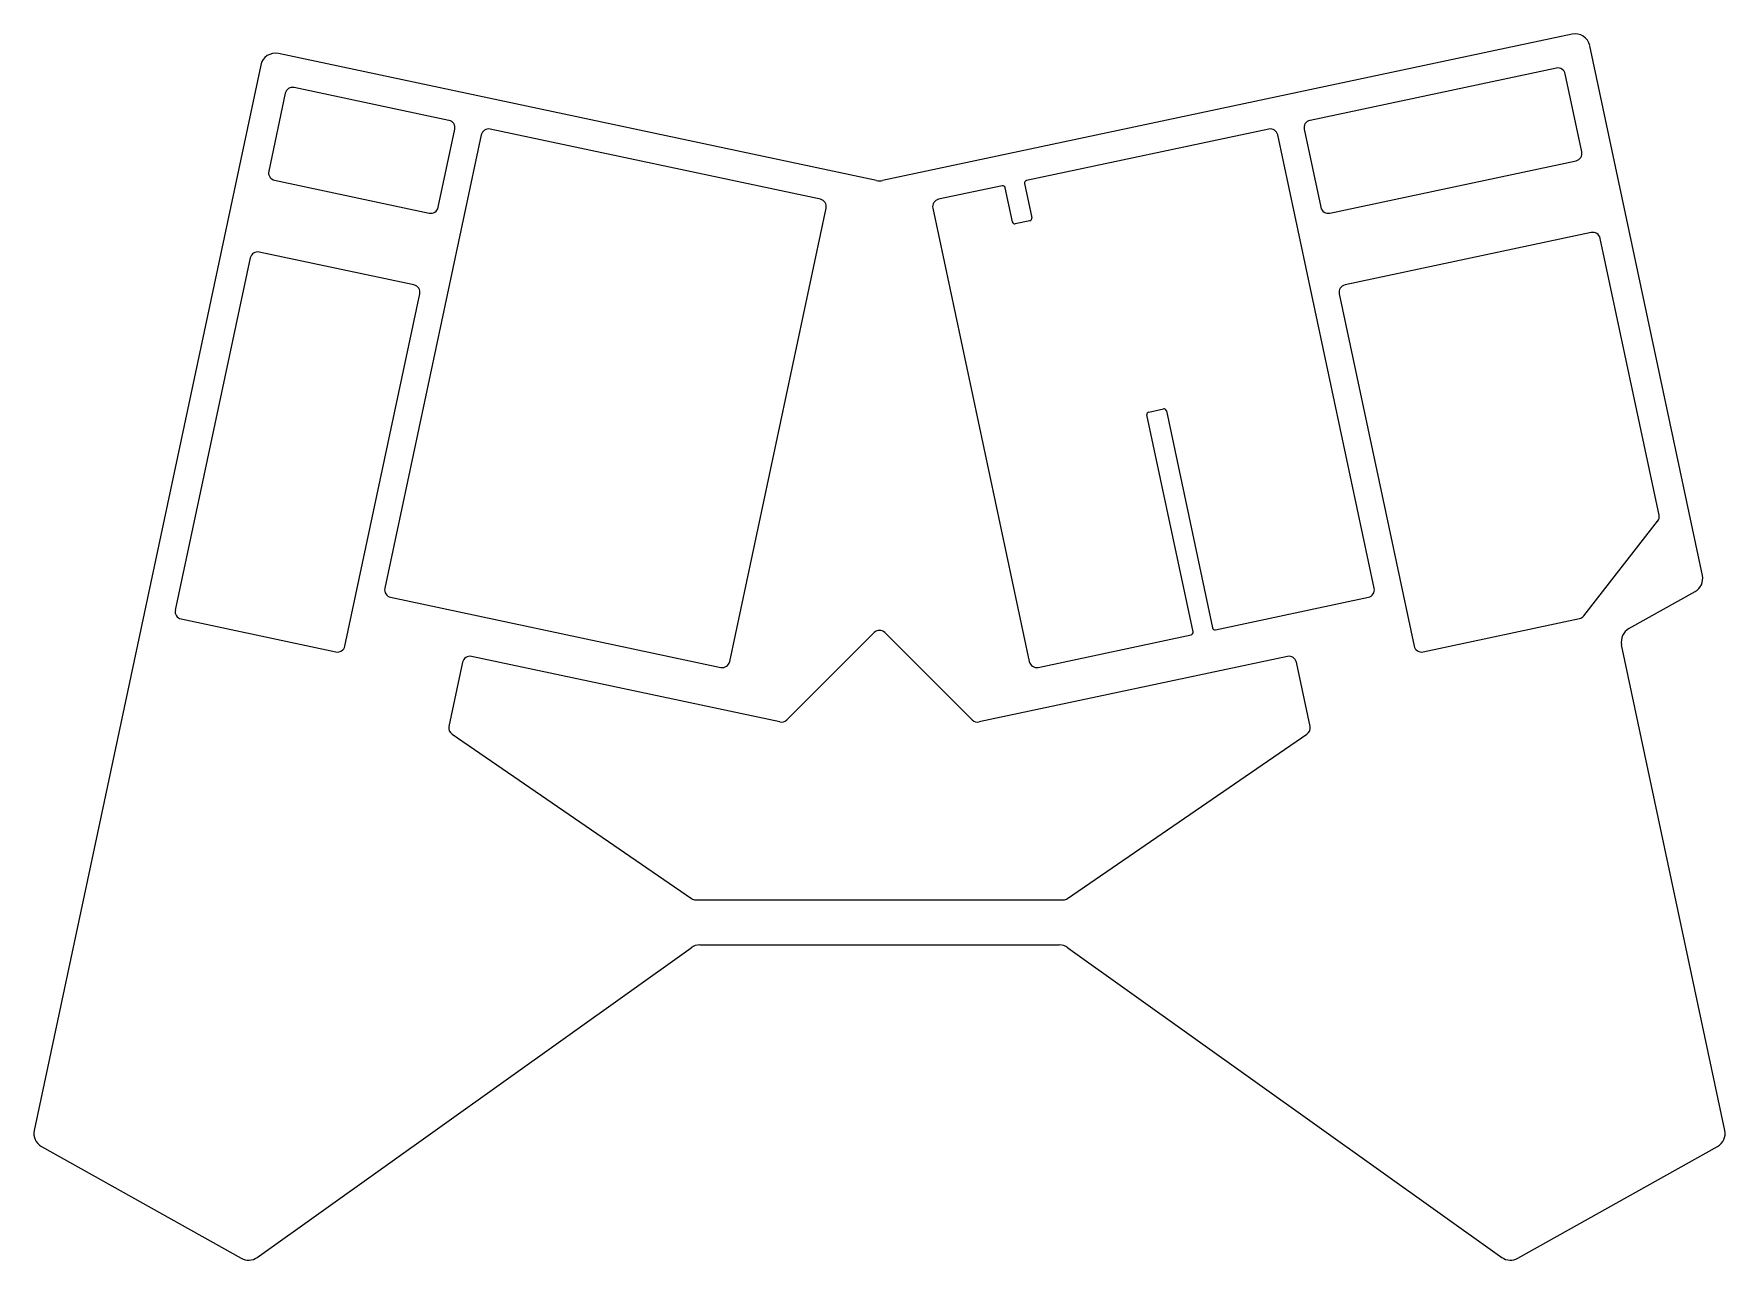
# Model space of a CAD drawing. Extents: x 10 to 350, y 17 to 263.
import ezdxf

# ---------------------------------------------------------------- set-up
doc = ezdxf.new("R2010")
doc.units = 0

msp = doc.modelspace()

# ---------------------------------------------------------------- linework, layer by layer
for p, q in [((318.88, 262.71), (180.62, 233.33)), ((179.38, 233.33), (59.46, 258.82)), ((345.03, 154.12), (322.44, 260.4)), ((55.91, 256.51), (10.48, 42.8)), ((315.73, 255.91), (266.33, 245.41)), ((320.83, 239.1), (317.51, 254.75)), ((93.67, 245.41), (62.61, 252.01)), ((60.84, 250.85), (57.51, 235.2)), ((100.13, 242.5), (80.79, 151.54)), ((91.5, 227.98), (94.82, 243.63)), ((168.14, 229.58), (101.91, 243.66)), ((258.09, 243.66), (209.48, 233.33)), ((279.2, 151.54), (259.87, 242.5)), ((265.17, 243.63), (268.5, 227.98)), ((270.28, 226.82), (319.68, 237.32)), ((58.66, 233.43), (89.72, 226.82)), ((204.59, 232.29), (191.85, 229.58)), ((206.64, 225.06), (205.18, 231.91)), ((209.09, 232.73), (210.55, 225.89)), ((149.96, 136.83), (169.3, 227.8)), ((190.7, 227.8), (210.03, 136.83)), ((210.16, 225.29), (207.23, 224.67)), ((322.74, 222.9), (273.35, 212.4)), ((336.32, 166.22), (324.52, 221.74)), ((53.82, 217.84), (38.79, 147.17)), ((86.65, 212.4), (55.6, 219)), ((72.78, 139.95), (87.81, 210.62)), ((272.19, 210.62), (287.21, 139.95)), ((234, 186.91), (236.94, 187.53)), ((237.53, 187.15), (246.78, 143.62)), ((242.87, 142.79), (233.62, 186.32)), ((321.23, 146), (336.04, 164.98)), ((81.95, 149.76), (148.19, 135.68)), ((247.38, 143.24), (278.05, 149.76)), ((330.28, 143.45), (343.56, 150.88)), ((39.95, 145.39), (71.01, 138.79)), ((178.94, 142.67), (161.4, 125.13)), ((198.6, 125.13), (181.06, 142.67)), ((288.99, 138.79), (320.36, 145.46)), ((211.81, 135.68), (242.48, 142.2)), ((349.52, 42.8), (328.82, 140.2)), ((96.4, 136.72), (93.66, 123.84)), ((160.03, 124.73), (98.18, 137.87)), ((261.82, 137.87), (199.97, 124.73)), ((266.34, 123.84), (263.6, 136.72)), ((94.28, 122.29), (142.28, 89.3)), ((217.72, 89.3), (265.72, 122.29)), ((143.13, 89.04), (216.87, 89.04)), ((55.19, 17.31), (142.22, 79.44)), ((143.96, 80), (216.04, 80)), ((217.78, 79.44), (304.81, 17.31)), ((11.95, 39.56), (51.98, 17.14)), ((308.02, 17.14), (348.05, 39.56))]:
    msp.add_line(p, q)
for centre, radius, start, end in [((319.5, 259.78), 3, 12, 101.9994), ((58.84, 255.88), 3, 78.0003, 167.9998), ((316.04, 254.44), 1.5, 11.9996, 101.9995), ((62.3, 250.54), 1.5, 78.0009, 168.0004), ((93.36, 243.94), 1.5, 347.9981, 78.0009), ((266.64, 243.94), 1.5, 101.9995, 192.0019), ((101.6, 242.19), 1.5, 78.0012, 168.0003), ((258.4, 242.19), 1.5, 11.9997, 101.9983), ((319.36, 238.79), 1.5, 282.0007, 11.9996), ((58.98, 234.89), 1.5, 168.0004, 257.999), ((180, 236.26), 3, 258.0003, 281.9994), ((204.69, 231.8), 0.5, 11.9908, 102.017), ((209.58, 232.84), 0.5, 101.9983, 192.0037), ((90.03, 228.29), 1.5, 257.999, 347.9981), ((167.83, 228.11), 1.5, 348.0009, 78.0012), ((192.16, 228.11), 1.5, 102.017, 191.9991), ((269.97, 228.29), 1.5, 192.0019, 282.0007), ((207.12, 225.16), 0.5, 191.9908, 281.9897), ((210.06, 225.78), 0.5, 281.9897, 12.0037), ((323.05, 221.43), 1.5, 12.0021, 101.9999), ((55.29, 217.53), 1.5, 77.9997, 167.999), ((86.34, 210.93), 1.5, 347.9992, 77.9997), ((273.66, 210.93), 1.5, 101.9999, 192.0008), ((234.11, 186.42), 0.5, 102.0067, 191.9999), ((237.04, 187.05), 0.5, 11.9999, 102.0067), ((334.86, 165.9), 1.5, 322.028, 12.0021), ((342.09, 153.5), 3, 299.2516, 12), ((82.26, 151.22), 1.5, 168.0003, 258.0014), ((277.74, 151.22), 1.5, 281.9991, 11.9997), ((40.26, 146.86), 1.5, 167.999, 257.9981), ((320.05, 146.93), 1.5, 282.0027, 322.028), ((180, 141.61), 1.5, 45, 135), ((242.38, 142.69), 0.5, 281.9971, 11.9999), ((247.27, 143.73), 0.5, 191.9999, 281.9991), ((331.75, 140.83), 3, 119.2516, 192.0003), ((71.32, 140.26), 1.5, 257.9981, 347.9992), ((288.68, 140.26), 1.5, 192.0008, 282.0027), ((97.86, 136.41), 1.5, 77.9996, 168.0023), ((148.5, 137.15), 1.5, 258.0014, 348.0009), ((211.5, 137.15), 1.5, 191.9991, 281.9971), ((262.13, 136.41), 1.5, 12.0013, 102.0004), ((95.13, 123.53), 1.5, 168.0023, 235.4993), ((160.34, 126.19), 1.5, 257.9996, 315), ((199.66, 126.19), 1.5, 225, 282.0004), ((264.87, 123.53), 1.5, 304.5001, 12.0013), ((143.13, 90.54), 1.5, 235.4993, 270), ((216.87, 90.54), 1.5, 270, 304.5001), ((143.96, 77), 3, 90, 125.5241), ((216.04, 77), 3, 54.4759, 90), ((13.41, 42.18), 3, 167.9998, 240.7476), ((346.59, 42.18), 3, 299.2524, 12.0003), ((53.45, 19.75), 3, 240.7476, 305.5241), ((306.55, 19.75), 3, 234.4759, 299.2524)]:
    msp.add_arc(centre, radius, start, end)

doc.saveas('drawing.dxf')
